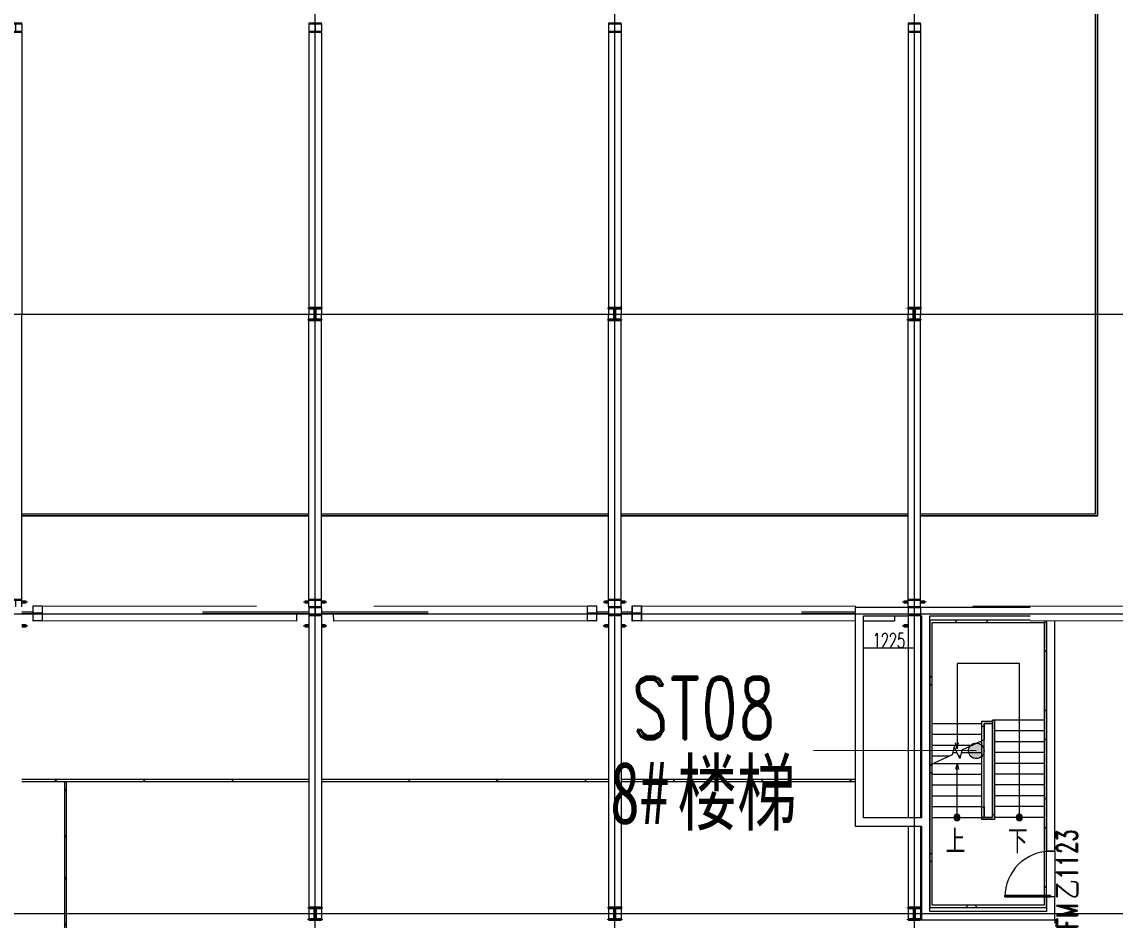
# Model space of a CAD drawing. Header units: millimetres. Extents: x -30000 to 430621, y -31706 to 192400.
# Drawn here: x 158550 to 184825, y 43045 to 64616 of the extents above; entities that cross this region are included whole.
import ezdxf

# ---------------------------------------------------------------- set-up
doc = ezdxf.new("R2010")
doc.units = ezdxf.units.MM
doc.linetypes.add('架空线', pattern=[3.97, 2.38, -1.59])
doc.linetypes.add('轴网线', pattern=[22.04, 18.38, -1.83, 0, -1.83])
doc.layers.get('0').update_dxf_attribs({"color": 8})
doc.layers.get('Defpoints').update_dxf_attribs({"color": 8})
for name, color, linetype, lineweight in [('A-ANNO-DIMS', 8, 'Continuous', 9), ('A-ANNO-NOTE', 8, 'Continuous', 5), ('A-AREA-IDEN', 8, 'Continuous', 9), ('A-DETL-GENF', 8, 'Continuous', 18), ('A-DOOR', 8, 'Continuous', 5), ('A-DOOR-IDEN', 8, 'Continuous', 9), ('A-DOOR-OPNG', 8, 'Continuous', 5), ('A-FLOR', 8, 'Continuous', 5), ('A-FLOR-HRAL', 8, 'Continuous', 5), ('A-WALL', 8, 'Continuous', 5), ('A-WALL-PATT', 8, 'Continuous', 9), ('S-BEAM', 8, 'Continuous', 5), ('S-COLS', 8, 'Continuous', 5), ('S-GRID', 8, 'Continuous', 9), ('S-STRS', 8, 'Continuous', 5), ('S-STRS-MBND', 8, 'Continuous', 5)]:
    doc.layers.add(name, color=color, linetype=linetype, lineweight=lineweight)
doc.styles.add('RomanD', font='romand__.ttf', dxfattribs={"width": 0.7, "height": 1500})
doc.styles.add('RomanD_1', font='romand__.ttf', dxfattribs={"width": 0.7, "height": 500})
doc.styles.add('RomanD_3', font='romand__.ttf', dxfattribs={"width": 0.65, "height": 350})
doc.styles.add('仿宋', font='simfang.ttf', dxfattribs={"width": 0.7, "height": 500})
doc.styles.add('仿宋_2', font='simfang.ttf', dxfattribs={"width": 0.7, "height": 1500})
doc.styles.add('微软雅黑', font='Microsoft YaHei.ttf', dxfattribs={"width": 0.7, "height": 500})
doc.dimstyles.new('0_5', dxfattribs={"dimscale": 304.8, "dimtxt": 351.251157, "dimasz": 0, "dimexe": 0.82021, "dimexo": 0.0625, "dimgap": 0, "dimtad": 1, "dimdec": 0, "dimzin": 0, "dimdsep": 46, "dimtxsty": 'RomanD_3', "dimblk1": 'NONE', "dimblk2": 'NONE', "dimsah": 1, "dimcen": 0.09, "dimazin": 0, "dimtfac": 1, "dimtdec": 4, "dimtix": 1, "dimtmove": 0, "dimatfit": 3, "dimfxl": 0.82021, "dimfxlon": 1, "dimtvp": 1, "dimtolj": 1, "dimtzin": 0, "dimlwd": 18, "dimlwe": 18, "dimarcsym": 2})
pattern_1 = [(45, (-4e-09, 0), (-1060.66, 1060.66), []), (135, (-4e-09, 0), (-1060.66, -1060.66), [])]

# ---------------------------------------------------------------- blocks, each defined once
blk = doc.blocks.new('钢_柱_焊接H - H600X500X20X30-V57-LAY-4F-1_500-A')
at = {"layer": 'S-COLS', "lineweight": 15, "true_color": 0xdddddd}
h = blk.add_hatch(color=254, dxfattribs=at)
h.paths.add_polyline_path([(250, -300), (250, -270), (150, -270), (150, -300)], flags=0)
h.paths.add_polyline_path([(-250, -300), (-150, -300), (-150, -270), (-250, -270)], flags=0)
h.paths.add_polyline_path([(5, -29), (1, -28), (1, -28)], flags=0)
h.paths.add_polyline_path([(-250, 270), (-150, 270), (-150, 300), (-250, 300)], flags=0)
h.paths.add_polyline_path([(250, 270), (250, 300), (150, 300), (150, 270)], flags=0)
at = {"layer": 'S-COLS', "color": 8, "lineweight": 35, "true_color": 0x777777}
for p, q in [((-250, 300), (-150, 300)), ((-250, 270), (-250, 300)), ((-150, 270), (-250, 270)), ((150, 300), (250, 300)), ((250, 270), (150, 270)), ((250, 300), (250, 270)), ((-250, -270), (-150, -270)), ((-250, -300), (-250, -270)), ((-150, -300), (-250, -300)), ((150, -270), (250, -270)), ((250, -300), (150, -300)), ((250, -270), (250, -300))]:
    blk.add_line(p, q, dxfattribs=at)
blk = doc.blocks.new('钢_柱_焊接H - H600X500X20X30-V58-LAY-4F-1_500-A')
at = {"layer": 'S-COLS', "lineweight": 15, "true_color": 0xdddddd}
h = blk.add_hatch(color=254, dxfattribs=at)
h.paths.add_polyline_path([(150, -300), (250, -300), (250, -270), (150, -270), (150, -288)], flags=0)
h.paths.add_polyline_path([(-150, -300), (-150, -270), (-250, -270), (-250, -300)], flags=0)
h.paths.add_polyline_path([(5, -29), (1, -28), (1, -28)], flags=0)
h.paths.add_polyline_path([(-250, 270), (-150, 270), (-150, 300), (-250, 300)], flags=0)
h.paths.add_polyline_path([(250, 270), (250, 300), (150, 300), (150, 270)], flags=0)
at = {"layer": 'S-COLS', "color": 8, "lineweight": 35, "true_color": 0x777777}
for p, q in [((-250, 300), (-150, 300)), ((-250, 270), (-250, 300)), ((-150, 270), (-250, 270)), ((150, 300), (250, 300)), ((250, 270), (150, 270)), ((250, 300), (250, 270)), ((-250, -270), (-150, -270)), ((-250, -300), (-250, -270)), ((-150, -300), (-250, -300)), ((150, -270), (250, -270)), ((250, -300), (150, -300)), ((250, -270), (250, -300))]:
    blk.add_line(p, q, dxfattribs=at)
blk = doc.blocks.new('钢_柱_焊接H - H600X500X20X30-V59-LAY-4F-1_500-A')
at = {"layer": 'S-COLS', "lineweight": 15, "true_color": 0xdddddd}
h = blk.add_hatch(color=254, dxfattribs=at)
h.paths.add_polyline_path([(250, -300), (250, -270), (150, -270), (150, -300)], flags=0)
h.paths.add_polyline_path([(-250, -300), (-150, -300), (-150, -270), (-250, -270)], flags=0)
h.paths.add_polyline_path([(5, -29), (1, -28), (1, -28)], flags=0)
h.paths.add_polyline_path([(-150, 270), (-150, 300), (-250, 300), (-250, 270)], flags=0)
h.paths.add_polyline_path([(250, 270), (250, 300), (150, 300), (150, 270)], flags=0)
at = {"layer": 'S-COLS', "color": 8, "lineweight": 35, "true_color": 0x777777}
for p, q in [((-250, 300), (-150, 300)), ((-250, 270), (-250, 300)), ((-150, 270), (-250, 270)), ((150, 300), (250, 300)), ((250, 270), (150, 270)), ((250, 300), (250, 270)), ((-250, -270), (-150, -270)), ((-250, -300), (-250, -270)), ((-150, -300), (-250, -300)), ((150, -270), (250, -270)), ((250, -300), (150, -300)), ((250, -270), (250, -300))]:
    blk.add_line(p, q, dxfattribs=at)
blk = doc.blocks.new('钢_柱_焊接H - H600X500X20X30-V60-LAY-4F-1_500-A')
at = {"layer": 'S-COLS', "lineweight": 15, "true_color": 0xdddddd}
h = blk.add_hatch(color=254, dxfattribs=at)
h.paths.add_polyline_path([(175, -300), (175, -270), (150, -270), (150, -300)], flags=0)
h.paths.add_polyline_path([(-250, -300), (-150, -300), (-150, -270), (-250, -270)], flags=0)
h.paths.add_polyline_path([(-150, 270), (-150, 300), (-250, 300), (-250, 270)], flags=0)
h.paths.add_polyline_path([(250, 270), (250, 300), (150, 300), (150, 270)], flags=0)
at = {"layer": 'S-COLS', "color": 8, "lineweight": 35, "true_color": 0x777777}
for p, q in [((-250, 300), (-150, 300)), ((-250, 270), (-250, 300)), ((-150, 270), (-250, 270)), ((150, 300), (250, 300)), ((250, 270), (150, 270)), ((250, 300), (250, 270)), ((-250, -270), (-150, -270)), ((-250, -300), (-250, -270)), ((-150, -300), (-250, -300)), ((150, -270), (175, -270)), ((175, -300), (150, -300))]:
    blk.add_line(p, q, dxfattribs=at)
blk = doc.blocks.new('钢_柱_热轧H - HW300X300-659262-LAY-4F-1_500-A')
at = {"layer": 'S-COLS', "lineweight": 15, "true_color": 0xdddddd}
h = blk.add_hatch(color=254, dxfattribs=at)
h.paths.add_polyline_path([(5, -122), (5, 122), (-5, 122), (-5, -122)], flags=0)
h.paths.add_polyline_path([(9, -131), (5, -122), (-5, -131), (5, -131)], flags=0)
h.paths.add_polyline_path([(-150, -150), (150, -150), (150, -135), (-150, -135), (-150, -150)], flags=0)
h.paths.add_polyline_path([(5, 122), (5, 131), (-5, 129)], flags=0)
h.paths.add_polyline_path([(9, 131), (18, 135), (150, 135), (150, 150), (-150, 150), (-150, 135), (5, 132)], flags=0)
at = {"layer": 'S-COLS', "color": 8, "lineweight": 35, "true_color": 0x777777}
for p, q in [((-150, 150), (150, 150)), ((-150, 135), (-150, 150)), ((-18, 135), (-150, 135)), ((-5, -122), (-5, 122)), ((5, 122), (5, -122)), ((150, 135), (18, 135)), ((150, 150), (150, 135)), ((-150, -135), (-18, -135)), ((-150, -150), (-150, -135)), ((150, -150), (-150, -150)), ((18, -135), (150, -135)), ((150, -135), (150, -150))]:
    blk.add_line(p, q, dxfattribs=at)
for centre, start, end in [((-18, 122), 360, 90), ((18, 122), 90, 180), ((-18, -122), 270, 360), ((18, -122), 180, 270)]:
    blk.add_arc(centre, 13, start, end, dxfattribs=at)
blk = doc.blocks.new('钢_柱_热轧H - HW300X300-659271-LAY-4F-1_500-A')
at = {"layer": 'S-COLS', "lineweight": 15, "true_color": 0xdddddd}
h = blk.add_hatch(color=254, dxfattribs=at)
h.paths.add_polyline_path([(5, -122), (5, 122), (-5, 122), (-5, -122)], flags=0)
h.paths.add_polyline_path([(9, -131), (5, -122), (-5, -131), (5, -131)], flags=0)
h.paths.add_polyline_path([(-150, -150), (150, -150), (150, -135), (-150, -135)], flags=0)
h.paths.add_polyline_path([(5, 122), (5, 131), (-5, 129)], flags=0)
h.paths.add_polyline_path([(9, 131), (18, 135), (150, 135), (150, 150), (-150, 150), (-145, 135), (5, 132)], flags=0)
at = {"layer": 'S-COLS', "color": 8, "lineweight": 35, "true_color": 0x777777}
for p, q in [((-150, 150), (150, 150)), ((-150, 135), (-150, 150)), ((-18, 135), (-150, 135)), ((-5, -122), (-5, 122)), ((5, 122), (5, -122)), ((150, 135), (18, 135)), ((150, 150), (150, 135)), ((-150, -135), (-18, -135)), ((-150, -150), (-150, -135)), ((150, -150), (-150, -150)), ((18, -135), (150, -135)), ((150, -135), (150, -150))]:
    blk.add_line(p, q, dxfattribs=at)
for centre, start, end in [((-18, 122), 360, 90), ((18, 122), 90, 180), ((-18, -122), 270, 360), ((18, -122), 180, 270)]:
    blk.add_arc(centre, 13, start, end, dxfattribs=at)
blk = doc.blocks.new('钢_梁_焊接H - H300X300X10X15-V276-LAY-4F-1_500-A')
at = {"layer": 'S-BEAM', "color": 8, "lineweight": 15, "true_color": 0x777777}
for p, q in [((158250, 57465), (158250, 57597)), ((158550, 50742), (158550, 57597)), ((158250, 50742), (158250, 57451)), ((158550, 50742), (158250, 50742)), ((158250, 50742), (158250, 50732)), ((158250, 50732), (158395, 50732)), ((158250, 50566), (158250, 50732)), ((158395, 50732), (158395, 50566)), ((158405, 50566), (158405, 50732)), ((158405, 50732), (158550, 50732)), ((158550, 50732), (158550, 50742)), ((158550, 50566), (158550, 50732))]:
    blk.add_line(p, q, dxfattribs=at)
blk = doc.blocks.new('钢_梁_焊接H - H300X300X10X15-V277-LAY-4F-1_500-A')
at = {"layer": 'S-BEAM', "color": 8, "lineweight": 15, "true_color": 0x777777}
for p, q in [((158550, 64582), (158250, 64582)), ((158250, 64582), (158250, 64572)), ((158250, 64572), (158395, 64572)), ((158250, 64572), (158250, 64382)), ((158395, 64382), (158250, 64382)), ((158250, 64382), (158250, 64371)), ((158395, 64572), (158395, 64382)), ((158405, 64382), (158405, 64572)), ((158405, 64572), (158550, 64572)), ((158550, 64382), (158405, 64382)), ((158550, 64572), (158550, 64582)), ((158550, 64572), (158550, 64382)), ((158550, 64371), (158550, 64382)), ((158250, 64371), (158550, 64371)), ((158250, 64371), (158250, 57749)), ((158550, 64371), (158550, 57597)), ((158250, 57735), (158250, 57597))]:
    blk.add_line(p, q, dxfattribs=at)
blk = doc.blocks.new('钢_梁_焊接H - H300X300X10X15-658918-LAY-4F-1_500-A')
at = {"layer": 'S-BEAM', "color": 8, "lineweight": 15, "true_color": 0x777777}
for p, q in [((165750, 50566), (165450, 50566)), ((165450, 50566), (165450, 50555)), ((165450, 50555), (165595, 50555)), ((165450, 50555), (165450, 50372)), ((165595, 50555), (165595, 50372)), ((165605, 50372), (165605, 50555)), ((165605, 50555), (165750, 50555)), ((165750, 50555), (165750, 50566)), ((165750, 50555), (165750, 50372)), ((165595, 50372), (165450, 50372)), ((165450, 50372), (165450, 50362)), ((165450, 50362), (165750, 50362)), ((165450, 50362), (165450, 43350)), ((165750, 50372), (165605, 50372)), ((165750, 50362), (165750, 50372)), ((165750, 50362), (165750, 43350)), ((165450, 43335), (165450, 43065)), ((165750, 43335), (165750, 43065)), ((165450, 43050), (165450, 43040)), ((165750, 43050), (165750, 43040))]:
    blk.add_line(p, q, dxfattribs=at)
blk = doc.blocks.new('钢_梁_焊接H - H300X300X10X15-V285-LAY-4F-1_500-A')
at = {"layer": 'S-BEAM', "color": 8, "lineweight": 15, "true_color": 0x777777}
for p, q in [((165450, 57465), (165450, 57597)), ((165750, 50742), (165750, 57597)), ((165450, 50742), (165450, 57451)), ((165750, 50742), (165450, 50742)), ((165450, 50742), (165450, 50732)), ((165450, 50732), (165595, 50732)), ((165450, 50566), (165450, 50732)), ((165595, 50732), (165595, 50566)), ((165605, 50566), (165605, 50732)), ((165605, 50732), (165750, 50732)), ((165750, 50732), (165750, 50742)), ((165750, 50566), (165750, 50732))]:
    blk.add_line(p, q, dxfattribs=at)
blk = doc.blocks.new('钢_梁_焊接H - H300X300X10X15-V286-LAY-4F-1_500-A')
at = {"layer": 'S-BEAM', "color": 8, "lineweight": 15, "true_color": 0x777777}
for p, q in [((165750, 64582), (165450, 64582)), ((165450, 64582), (165450, 64572)), ((165450, 64572), (165595, 64572)), ((165450, 64572), (165450, 64382)), ((165595, 64382), (165450, 64382)), ((165450, 64382), (165450, 64371)), ((165595, 64572), (165595, 64382)), ((165605, 64382), (165605, 64572)), ((165605, 64572), (165750, 64572)), ((165750, 64382), (165605, 64382)), ((165750, 64572), (165750, 64582)), ((165750, 64572), (165750, 64382)), ((165750, 64371), (165750, 64382)), ((165450, 64371), (165750, 64371)), ((165450, 64371), (165450, 57749)), ((165750, 64371), (165750, 57597)), ((165450, 57735), (165450, 57597))]:
    blk.add_line(p, q, dxfattribs=at)
blk = doc.blocks.new('钢_梁_焊接H - H300X300X10X15-V125-LAY-4F-1_500-A')
at = {"layer": 'S-BEAM', "color": 8, "lineweight": 15, "true_color": 0x777777}
for p, q in [((21750, 50566), (21450, 50566)), ((21450, 50566), (21450, 50555)), ((21450, 50555), (21595, 50555)), ((21450, 50555), (21450, 50372)), ((21595, 50555), (21595, 50372)), ((21605, 50372), (21605, 50555)), ((21605, 50555), (21750, 50555)), ((21750, 50555), (21750, 50566)), ((21750, 50555), (21750, 50372)), ((21595, 50372), (21450, 50372)), ((21450, 50372), (21450, 50362)), ((21450, 50362), (21750, 50362)), ((21450, 50362), (21450, 43350)), ((21750, 50372), (21605, 50372)), ((21750, 50362), (21750, 50372)), ((21750, 50362), (21750, 43350)), ((21450, 43335), (21450, 43065)), ((21750, 43335), (21750, 43065)), ((21450, 43050), (21450, 43040)), ((21750, 43050), (21750, 43040))]:
    blk.add_line(p, q, dxfattribs=at)
blk = doc.blocks.new('钢_梁_焊接H - H300X300X10X15-V294-LAY-4F-1_500-A')
at = {"layer": 'S-BEAM', "color": 8, "lineweight": 15, "true_color": 0x777777}
for p, q in [((172650, 57465), (172650, 57597)), ((172950, 50742), (172950, 57597)), ((172650, 50742), (172650, 57451)), ((172950, 50742), (172650, 50742)), ((172650, 50742), (172650, 50732)), ((172650, 50732), (172795, 50732)), ((172650, 50566), (172650, 50732)), ((172795, 50732), (172795, 50566)), ((172805, 50566), (172805, 50732)), ((172805, 50732), (172950, 50732)), ((172950, 50732), (172950, 50742)), ((172950, 50566), (172950, 50732))]:
    blk.add_line(p, q, dxfattribs=at)
blk = doc.blocks.new('钢_梁_焊接H - H300X300X10X15-V295-LAY-4F-1_500-A')
at = {"layer": 'S-BEAM', "color": 8, "lineweight": 15, "true_color": 0x777777}
for p, q in [((172950, 64582), (172650, 64582)), ((172650, 64582), (172650, 64572)), ((172650, 64572), (172795, 64572)), ((172650, 64572), (172650, 64382)), ((172795, 64382), (172650, 64382)), ((172650, 64382), (172650, 64371)), ((172795, 64572), (172795, 64382)), ((172805, 64382), (172805, 64572)), ((172805, 64572), (172950, 64572)), ((172950, 64382), (172805, 64382)), ((172950, 64572), (172950, 64582)), ((172950, 64572), (172950, 64382)), ((172950, 64371), (172950, 64382)), ((172650, 64371), (172950, 64371)), ((172650, 64371), (172650, 57749)), ((172950, 64371), (172950, 57597)), ((172650, 57735), (172650, 57597))]:
    blk.add_line(p, q, dxfattribs=at)
blk = doc.blocks.new('钢_梁_焊接H - H300X300X10X15-V174-LAY-4F-1_500-A')
at = {"layer": 'S-BEAM', "color": 8, "lineweight": 15, "true_color": 0x777777}
for p, q in [((72150, 50566), (71850, 50566)), ((71850, 50566), (71850, 50555)), ((71850, 50555), (71995, 50555)), ((71850, 50555), (71850, 50372)), ((71995, 50555), (71995, 50372)), ((72005, 50372), (72005, 50555)), ((72005, 50555), (72150, 50555)), ((72150, 50555), (72150, 50566)), ((72150, 50555), (72150, 50372)), ((71995, 50372), (71850, 50372)), ((71850, 50372), (71850, 50362)), ((71850, 50362), (72150, 50362)), ((71850, 50362), (71850, 45500)), ((72150, 50372), (72005, 50372)), ((72150, 50362), (72150, 50372)), ((72150, 50362), (72150, 45500)), ((71850, 45300), (71850, 43350)), ((72150, 45300), (72150, 43350)), ((71850, 43335), (71850, 43065)), ((72150, 43335), (72150, 43065)), ((71850, 43050), (71850, 43040)), ((72150, 43050), (72150, 43040))]:
    blk.add_line(p, q, dxfattribs=at)
blk = doc.blocks.new('钢_梁_焊接H - H300X300X10X15-V303-LAY-4F-1_500-A')
at = {"layer": 'S-BEAM', "color": 8, "lineweight": 15, "true_color": 0x777777}
for p, q in [((179850, 57465), (179850, 57597)), ((180150, 50742), (180150, 57597)), ((179850, 50742), (179850, 57451)), ((180150, 50742), (179850, 50742)), ((179850, 50742), (179850, 50732)), ((179850, 50732), (179995, 50732)), ((179850, 50566), (179850, 50732)), ((179995, 50732), (179995, 50566)), ((180005, 50566), (180005, 50732)), ((180005, 50732), (180150, 50732)), ((180150, 50732), (180150, 50742)), ((180150, 50566), (180150, 50732))]:
    blk.add_line(p, q, dxfattribs=at)
blk = doc.blocks.new('钢_梁_焊接H - H300X300X10X15-V304-LAY-4F-1_500-A')
at = {"layer": 'S-BEAM', "color": 8, "lineweight": 15, "true_color": 0x777777}
for p, q in [((180150, 64582), (179850, 64582)), ((179850, 64582), (179850, 64572)), ((179850, 64572), (179995, 64572)), ((179850, 64572), (179850, 64382)), ((179995, 64382), (179850, 64382)), ((179850, 64382), (179850, 64371)), ((179995, 64572), (179995, 64382)), ((180005, 64382), (180005, 64572)), ((180005, 64572), (180150, 64572)), ((180150, 64382), (180005, 64382)), ((180150, 64572), (180150, 64582)), ((180150, 64572), (180150, 64382)), ((180150, 64371), (180150, 64382)), ((179850, 64371), (180150, 64371)), ((179850, 64371), (179850, 57749)), ((180150, 64371), (180150, 57597)), ((179850, 57735), (179850, 57597))]:
    blk.add_line(p, q, dxfattribs=at)
blk = doc.blocks.new('钢_梁_热轧H - HW350X350-659180-LAY-4F-1_500-A')
at = {"layer": 'S-BEAM', "color": 8, "lineweight": 15, "true_color": 0x777777}
for p, q in [((130011, 50583), (130010, 50233)), ((130023, 50583), (130011, 50583)), ((130023, 50427), (130023, 50583)), ((130235, 50583), (130023, 50583)), ((130248, 50583), (130235, 50583)), ((130235, 50583), (130235, 50427)), ((130247, 50233), (130248, 50583)), ((135392, 50577), (130248, 50583)), ((130010, 50233), (130023, 50233)), ((130023, 50233), (130023, 50389)), ((130234, 50233), (130023, 50233)), ((130226, 50414), (130032, 50414)), ((130032, 50402), (130226, 50402)), ((130235, 50389), (130234, 50233)), ((130234, 50233), (130247, 50233)), ((136353, 50226), (130247, 50233)), ((136353, 50398), (136353, 50226))]:
    blk.add_line(p, q, dxfattribs=at)
for centre, start_param, end_param in [((130032, 50427), 1.570796, 3.141593), ((130032, 50389), 0, 1.570796), ((130226, 50427), 3.141593, 4.712389), ((130226, 50389), 4.712389, 6.283185)]:
    blk.add_ellipse(centre, major_axis=(0, 13), ratio=0.677506, start_param=start_param, end_param=end_param, dxfattribs=at)
blk = doc.blocks.new('钢_梁_热轧H - HW350X350-659185-LAY-4F-1_500-A')
at = {"layer": 'S-BEAM', "color": 8, "lineweight": 15, "true_color": 0x777777}
for p, q in [((173211, 50583), (173210, 50233)), ((173223, 50583), (173211, 50583)), ((173223, 50427), (173223, 50583)), ((173435, 50583), (173223, 50583)), ((173448, 50583), (173435, 50583)), ((173435, 50583), (173435, 50427)), ((173447, 50233), (173448, 50583)), ((178592, 50577), (173448, 50583)), ((173210, 50233), (173223, 50233)), ((173223, 50233), (173223, 50389)), ((173434, 50233), (173223, 50233)), ((173426, 50414), (173232, 50414)), ((173232, 50402), (173426, 50402)), ((173435, 50389), (173434, 50233)), ((173434, 50233), (173447, 50233)), ((178575, 50227), (173447, 50233)), ((179520, 50226), (178775, 50227)), ((179521, 50350), (179520, 50226))]:
    blk.add_line(p, q, dxfattribs=at)
for centre, start_param, end_param in [((173232, 50427), 1.570796, 3.141593), ((173232, 50389), 0, 1.570796), ((173426, 50427), 3.141593, 4.712389), ((173426, 50389), 4.712389, 6.283185)]:
    blk.add_ellipse(centre, major_axis=(0, 13), ratio=0.677506, start_param=start_param, end_param=end_param, dxfattribs=at)
blk = doc.blocks.new('钢_梁_热轧H - HW350X350-659183-LAY-4F-1_500-A')
at = {"layer": 'S-BEAM', "color": 8, "lineweight": 15, "true_color": 0x777777}
for p, q in [((143333, 50583), (138208, 50577)), ((143346, 50583), (143333, 50583)), ((143333, 50583), (143334, 50233)), ((143346, 50427), (143346, 50583)), ((143557, 50583), (143346, 50583)), ((143570, 50583), (143557, 50583)), ((143557, 50583), (143558, 50427)), ((143571, 50233), (143570, 50583)), ((137244, 50226), (137243, 50398)), ((143334, 50233), (137244, 50226)), ((143334, 50233), (143347, 50233)), ((143347, 50233), (143346, 50389)), ((143558, 50233), (143347, 50233)), ((143549, 50414), (143355, 50414)), ((143355, 50402), (143549, 50402)), ((143558, 50389), (143558, 50233)), ((143558, 50233), (143571, 50233))]:
    blk.add_line(p, q, dxfattribs=at)
for centre, start_param, end_param in [((143355, 50427), 1.570796, 3.141593), ((143355, 50389), 0, 1.570796), ((143549, 50427), 3.141593, 4.712389), ((143549, 50389), 4.712389, 6.283185)]:
    blk.add_ellipse(centre, major_axis=(0, 13), ratio=0.677506, start_param=start_param, end_param=end_param, dxfattribs=at)
blk = doc.blocks.new('钢_梁_热轧H - HW350X350-659181-LAY-4F-1_500-A')
at = {"layer": 'S-BEAM', "color": 8, "lineweight": 15, "true_color": 0x777777}
for p, q in [((128933, 50583), (123808, 50577)), ((128946, 50583), (128933, 50583)), ((128933, 50583), (128934, 50233)), ((128946, 50427), (128946, 50583)), ((129157, 50583), (128946, 50583)), ((129170, 50583), (129157, 50583)), ((129157, 50583), (129158, 50427)), ((129171, 50233), (129170, 50583)), ((128934, 50233), (125182, 50228)), ((128934, 50233), (128947, 50233)), ((128947, 50233), (128946, 50389)), ((129158, 50233), (128947, 50233)), ((129149, 50414), (128955, 50414)), ((128955, 50402), (129149, 50402)), ((129158, 50389), (129158, 50233)), ((129158, 50233), (129171, 50233))]:
    blk.add_line(p, q, dxfattribs=at)
for centre, start_param, end_param in [((128955, 50427), 1.570796, 3.141593), ((128955, 50389), 0, 1.570796), ((129149, 50427), 3.141593, 4.712389), ((129149, 50389), 4.712389, 6.283185)]:
    blk.add_ellipse(centre, major_axis=(0, 13), ratio=0.677506, start_param=start_param, end_param=end_param, dxfattribs=at)
blk = doc.blocks.new('X-ST-F3-04-C-002_HLP2_rvt-1-LAY-4F-1_500-A')
at = {"color": 8, "lineweight": 15, "true_color": 0x777777}
for name, p in [('钢_梁_焊接H - H300X300X10X15-V277-LAY-4F-1_500-A', (0, 0)), ('钢_梁_焊接H - H300X300X10X15-V286-LAY-4F-1_500-A', (0, 0)), ('钢_梁_焊接H - H300X300X10X15-V295-LAY-4F-1_500-A', (0, 0)), ('钢_梁_焊接H - H300X300X10X15-V304-LAY-4F-1_500-A', (0, 0)), ('钢_梁_焊接H - H300X300X10X15-V276-LAY-4F-1_500-A', (0, 0)), ('钢_柱_热轧H - HW300X300-659271-LAY-4F-1_500-A', (165595, 57600)), ('钢_梁_焊接H - H300X300X10X15-V285-LAY-4F-1_500-A', (0, 0)), ('钢_柱_热轧H - HW300X300-659271-LAY-4F-1_500-A', (172795, 57600)), ('钢_梁_焊接H - H300X300X10X15-V294-LAY-4F-1_500-A', (0, 0)), ('钢_柱_热轧H - HW300X300-659271-LAY-4F-1_500-A', (179995, 57600)), ('钢_梁_焊接H - H300X300X10X15-V303-LAY-4F-1_500-A', (0, 0)), ('钢_柱_焊接H - H600X500X20X30-V57-LAY-4F-1_500-A', (158400, 50400)), ('钢_梁_热轧H - HW350X350-659180-LAY-4F-1_500-A', (28800, 0)), ('钢_柱_焊接H - H600X500X20X30-V58-LAY-4F-1_500-A', (165600, 50400)), ('钢_梁_焊接H - H300X300X10X15-658918-LAY-4F-1_500-A', (0, 0)), ('钢_梁_热轧H - HW350X350-659183-LAY-4F-1_500-A', (28800, 0)), ('钢_柱_焊接H - H600X500X20X30-V59-LAY-4F-1_500-A', (172800, 50400)), ('钢_梁_焊接H - H300X300X10X15-V125-LAY-4F-1_500-A', (151200, 0)), ('钢_梁_热轧H - HW350X350-659185-LAY-4F-1_500-A', (0, 0)), ('钢_柱_焊接H - H600X500X20X30-V60-LAY-4F-1_500-A', (180000, 50400)), ('钢_梁_焊接H - H300X300X10X15-V174-LAY-4F-1_500-A', (108000, 0)), ('钢_梁_热轧H - HW350X350-659181-LAY-4F-1_500-A', (57600, 0)), ('钢_柱_热轧H - HW300X300-659262-LAY-4F-1_500-A', (165600, 43200)), ('钢_柱_热轧H - HW300X300-659262-LAY-4F-1_500-A', (172800, 43200)), ('钢_柱_热轧H - HW300X300-659262-LAY-4F-1_500-A', (180000, 43200))]:
    blk.add_blockref(name, p, dxfattribs=at)
blk = doc.blocks.new('顶部扶栏类型 - 顶部扶栏_内部_-1774105-LAY-4F-1_500-A')
at = {"layer": 'A-FLOR-HRAL', "lineweight": 15}
for p, q in [((181625, 47695), (181625, 47820)), ((181625, 47820), (181750, 47820)), ((181625, 47350), (181625, 47695)), ((181675, 47695), (181625, 47695)), ((181675, 47770), (181675, 47695)), ((181750, 47770), (181675, 47770)), ((181675, 47695), (181675, 47373)), ((181750, 47820), (181875, 47820)), ((181875, 47770), (181750, 47770))]:
    blk.add_line(p, q, dxfattribs=at)
blk = doc.blocks.new('顶部扶栏类型 - 顶部扶栏_内部_-V417-LAY-4F-1_500-A')
at = {"layer": 'A-FLOR-HRAL', "lineweight": 15}
for p, q in [((181625, 47820), (181875, 47820)), ((181625, 47695), (181625, 47820)), ((181625, 47350), (181625, 47695)), ((181675, 47770), (181875, 47770)), ((181675, 47695), (181675, 47770)), ((181675, 47373), (181675, 47695))]:
    blk.add_line(p, q, dxfattribs=at)
blk = doc.blocks.new('顶部扶栏类型 - 顶部扶栏_内部_-1774143-LAY-4F-1_500-A')
at = {"layer": 'A-FLOR-HRAL', "lineweight": 15}
for p, q in [((181875.4, 47850), (181925.4, 47850)), ((181875.4, 45584.6), (181875.4, 47850)), ((181925.4, 47850), (181925.4, 45584.6)), ((181624.6, 45459.6), (181624.6, 45509.6)), ((181624.6, 45509.6), (181800.4, 45509.6)), ((181800.4, 45459.6), (181624.6, 45459.6)), ((181800.4, 45509.6), (181875.4, 45509.6)), ((181925.4, 45459.6), (181800.4, 45459.6)), ((181875.4, 45584.6), (181925.4, 45584.6)), ((181875.4, 45509.6), (181875.4, 45584.6)), ((181925.4, 45584.6), (181925.4, 45459.6))]:
    blk.add_line(p, q, dxfattribs=at)
blk = doc.blocks.new('顶部扶栏类型 - 顶部扶栏_内部_-V418-LAY-4F-1_500-A')
at = {"layer": 'A-FLOR-HRAL', "lineweight": 15}
for p, q in [((181925.4, 47850), (181875.4, 47850)), ((181875.4, 47850), (181875.4, 45584.6)), ((181925.4, 47850), (181925.4, 45584.6)), ((181624.6, 45459.6), (181624.6, 45509.6)), ((181875.4, 45509.6), (181624.6, 45509.6)), ((181925.4, 45459.6), (181624.6, 45459.6)), ((181875.4, 45584.6), (181875.4, 45509.6)), ((181925.4, 45584.6), (181925.4, 45459.6))]:
    blk.add_line(p, q, dxfattribs=at)
blk = doc.blocks.new('顶部扶栏类型 - 顶部扶栏_内部_-1819238-LAY-4F-1_500-A')
at = {"layer": 'A-FLOR-HRAL', "lineweight": 15}
for p, q in [((181625, 45510), (181625, 45765)), ((181625, 45765), (181675, 45765)), ((181675, 45765), (181675, 45510)), ((181675, 45510), (181625, 45510))]:
    blk.add_line(p, q, dxfattribs=at)
blk = doc.blocks.new('顶部扶栏类型 - 顶部扶栏_内部_-V422-LAY-4F-1_500-A')
at = {"layer": 'A-FLOR-HRAL', "lineweight": 15}
for p, q in [((181675, 47373), (181625, 47350)), ((181625, 45510), (181625, 47350)), ((181675, 45510), (181675, 47373)), ((181625, 45510), (181675, 45510))]:
    blk.add_line(p, q, dxfattribs=at)
blk = doc.blocks.new('下楼梯路径-C - 顺砌剖面-1882488-LAY-4F-1_500-A')
at = {"layer": 'A-DETL-GENF', "true_color": 0x808080}
blk.add_hatch(color=8, dxfattribs=at).paths.add_polyline_path([(613, 1180), (613, 1142), (621, 1123), (648, 1096), (696, 1087), (718, 1096), (739, 1108), (751, 1123), (761, 1161), (751, 1198), (723, 1226), (686, 1236), (648, 1226), (621, 1198)], flags=0)
at = {"layer": 'A-DETL-GENF'}
for p, q in [((613, 1161), (-3014, 1161)), ((-3014, 1161), (-3014, -339)), ((686, 1161), (613, 1161)), ((-3014, -339), (-964, -339)), ((-964, -339), (-1109, -300)), ((-964, -339), (-1109, -378))]:
    blk.add_line(p, q, dxfattribs=at)
for start, end in [(0, 180), (180, 0)]:
    blk.add_arc((686, 1161), 75, start, end, dxfattribs=at)
blk = doc.blocks.new('上楼梯路径-C - 顺砌剖面-1881070-LAY-4F-1_500-A')
at = {"layer": 'A-DETL-GENF', "true_color": 0x808080}
blk.add_hatch(color=8, dxfattribs=at).paths.add_polyline_path([(19, -72), (53, -53), (74, -10), (72, 10), (65, 38), (53, 53), (19, 72), (-19, 72), (-37, 65), (-65, 38), (-74, -10), (-65, -37), (-53, -53), (-19, -72), (0, -72)], flags=0)
at = {"layer": 'A-DETL-GENF'}
for p, q in [((0, 1300), (-39, 1155)), ((0, 75), (0, 1300)), ((0, 1300), (39, 1155)), ((0, 0), (0, 75))]:
    blk.add_line(p, q, dxfattribs=at)
for start, end in [(90, 270), (270, 90)]:
    blk.add_arc((0, 0), 75, start, end, dxfattribs=at)
blk = doc.blocks.new('AR-F3-00-STA-001_HLP2_rvt-1-LAY-4F-1_500-A')
at = {"layer": 'S-STRS', "lineweight": 15}
for p, q in [((181875, 47850), (181875, 47820)), ((183119, 47850), (181925, 47850)), ((180431, 47770), (181625, 47770)), ((181675, 47770), (181875, 47770)), ((181675, 47510), (181675, 47770)), ((181875, 47770), (181875, 47590)), ((181875, 47590), (181875, 47330)), ((183119, 47590), (181925, 47590)), ((180431, 47510), (181625, 47510)), ((181583, 47330), (181625, 47330)), ((181675, 47373), (181675, 47510)), ((181675, 47330), (181675, 47373)), ((181675, 47070), (181675, 47330)), ((181875, 47330), (181875, 47070)), ((183119, 47330), (181925, 47330)), ((180431, 47250), (181411, 47250)), ((180925, 47070), (181025, 47070)), ((181125, 47070), (181625, 47070)), ((181675, 46810), (181675, 47070)), ((181875, 47070), (181875, 46810)), ((183119, 47070), (181925, 47070)), ((180431, 46990), (180853, 46990)), ((180467, 46810), (181625, 46810)), ((181062, 46990), (181106, 46990)), ((181675, 46550), (181675, 46810)), ((181875, 46810), (181875, 46550)), ((183119, 46810), (181925, 46810)), ((180431, 46550), (181625, 46550)), ((181675, 46290), (181675, 46550)), ((181875, 46550), (181875, 46290)), ((183119, 46550), (181925, 46550)), ((180431, 46290), (181625, 46290)), ((181675, 46030), (181675, 46290)), ((181875, 46290), (181875, 46030)), ((183119, 46290), (181925, 46290)), ((180431, 46030), (181625, 46030)), ((181675, 45770), (181675, 46030)), ((181875, 46030), (181875, 45770)), ((183119, 46030), (181925, 46030)), ((180431, 45770), (181625, 45770)), ((181675, 45510), (181675, 45770)), ((181875, 45770), (181875, 45510)), ((183119, 45770), (181925, 45770)), ((180431, 45510), (180950, 45510)), ((180960, 45510), (181100, 45510)), ((181100, 45510), (181625, 45510)), ((181875, 45510), (181675, 45510)), ((182450, 45510), (181925, 45510)), ((182580, 45510), (182455, 45510)), ((182600, 45510), (182585, 45510)), ((183119, 45510), (182600, 45510))]:
    blk.add_line(p, q, dxfattribs=at)
at = {"layer": 'S-STRS', "linetype": '架空线', "lineweight": 15}
for p, q in [((183119, 47850), (181925, 47850)), ((180431, 47770), (181625, 47770)), ((183119, 47590), (181925, 47590)), ((180431, 47510), (181625, 47510)), ((181583, 47330), (181625, 47330)), ((183119, 47330), (181925, 47330)), ((180431, 47250), (181411, 47250)), ((180925, 47070), (181025, 47070)), ((181125, 47070), (181625, 47070)), ((183119, 47070), (181925, 47070)), ((180431, 46990), (180853, 46990)), ((180467, 46810), (181625, 46810)), ((181062, 46990), (181106, 46990)), ((183119, 46810), (181925, 46810)), ((180431, 46550), (181625, 46550)), ((183119, 46550), (181925, 46550)), ((180431, 46290), (181625, 46290)), ((183119, 46290), (181925, 46290)), ((180431, 46030), (181625, 46030)), ((183119, 46030), (181925, 46030)), ((180431, 45770), (181625, 45770)), ((183119, 45770), (181925, 45770)), ((180431, 45510), (180950, 45510)), ((180960, 45510), (181100, 45510)), ((181100, 45510), (181625, 45510)), ((182450, 45510), (181925, 45510)), ((182580, 45510), (182455, 45510)), ((182600, 45510), (182585, 45510)), ((183119, 45510), (182600, 45510))]:
    blk.add_line(p, q, dxfattribs=at)
at = {"layer": 'S-STRS-MBND', "lineweight": 15}
for p, q in [((181625, 47350), (181138, 47123)), ((180959, 47212), (180912, 47017)), ((181091, 46928), (180959, 47212)), ((181138, 47123), (181091, 46928)), ((180912, 47017), (180375, 46767))]:
    blk.add_line(p, q, dxfattribs=at)
at = {"lineweight": 15, "rotation": 269.9999999999996}
blk.add_blockref('下楼梯路径-C - 顺砌剖面-1882488-LAY-4F-1_500-A', (181364, 46196), dxfattribs=at)
at = {"color": 163, "lineweight": 15, "true_color": 0x667fcc}
for name in ['顶部扶栏类型 - 顶部扶栏_内部_-1774143-LAY-4F-1_500-A', '顶部扶栏类型 - 顶部扶栏_内部_-V418-LAY-4F-1_500-A', '顶部扶栏类型 - 顶部扶栏_内部_-1774105-LAY-4F-1_500-A', '顶部扶栏类型 - 顶部扶栏_内部_-V417-LAY-4F-1_500-A', '顶部扶栏类型 - 顶部扶栏_内部_-V422-LAY-4F-1_500-A', '顶部扶栏类型 - 顶部扶栏_内部_-1819238-LAY-4F-1_500-A']:
    blk.add_blockref(name, (0, 0), dxfattribs=at)
at = {"lineweight": 15}
blk.add_blockref('上楼梯路径-C - 顺砌剖面-1881070-LAY-4F-1_500-A', (181025, 45510), dxfattribs=at)
at = {"layer": 'A-ANNO-NOTE', "color": 7, "lineweight": 15, "char_height": 500, "width": 673.42, "attachment_point": 1, "style": '仿宋'}
for s, insert in [('\\f仿宋|b0|i0|c134|p49|;\\W.7;上', (180748, 45206)), ('\\f仿宋|b0|i0|c134|p49|;\\W.7;下', (182245, 45206))]:
    blk.add_mtext(s, dxfattribs=dict(at, insert=insert))
blk = doc.blocks.new('单扇平开防火门_带观察窗 - FM乙1123-V1-LAY-4F-1_500-A')
at = {"layer": 'A-DOOR'}
for p, q in [((510, -1100), (510, 0)), ((550, 0), (510, 0)), ((510, 0), (510, -700)), ((550, -700), (550, 0)), ((510, 0), (550, 0)), ((550, 0), (550, -1100)), ((510, -700), (510, -900)), ((550, -900), (550, -700)), ((510, -900), (510, -1100)), ((550, -1100), (550, -900)), ((550, -1100), (510, -1100)), ((510, -1100), (550, -1100))]:
    blk.add_line(p, q, dxfattribs=at)
blk.add_arc((550, 0), 1100, 180, 270, dxfattribs=at)
at = {"layer": 'A-DOOR-OPNG'}
for p, q in [((-550, 100), (-550, -100)), ((550, 99), (550, -100))]:
    blk.add_line(p, q, dxfattribs=at)
blk = doc.blocks.new('顶部扶栏类型 - 顶部扶栏_内部_-3241605-LAY-4F-1_500-A')
at = {"layer": 'A-FLOR-HRAL'}
for p, q in [((184353, 52800), (184353, 79020)), ((184403, 79019), (184403, 52750)), ((158550, 52800), (165450, 52800)), ((165450, 52750), (158550, 52750)), ((165750, 52800), (172650, 52800)), ((172650, 52750), (165750, 52750)), ((172950, 52800), (179850, 52800)), ((179850, 52750), (172950, 52750)), ((180150, 52800), (184353, 52800)), ((184403, 52750), (180150, 52750))]:
    blk.add_line(p, q, dxfattribs=at)
blk = doc.blocks.new('顶部扶栏类型 - 顶部扶栏_内部_-V445-LAY-4F-1_500-A')
at = {"layer": 'A-FLOR-HRAL'}
for p, q in [((184353, 52800), (184353, 79020)), ((184403, 52750), (184403, 79019)), ((158550, 52800), (165450, 52800)), ((158550, 52750), (165450, 52750)), ((165750, 52800), (172650, 52800)), ((165750, 52750), (172650, 52750)), ((172950, 52800), (179850, 52800)), ((172950, 52750), (179850, 52750)), ((180150, 52800), (184353, 52800)), ((180150, 52750), (184403, 52750))]:
    blk.add_line(p, q, dxfattribs=at)
blk = doc.blocks.new('顶部扶栏类型 - 顶部扶栏_内部_-3241649-LAY-4F-1_500-A')
at = {"layer": 'A-FLOR-HRAL'}
for p, q in [((158550, 50448), (158810, 50448)), ((158810, 50398), (158550, 50398)), ((162889, 50448), (165450, 50448)), ((165450, 50398), (162889, 50398)), ((165750, 50448), (168311, 50448)), ((168311, 50398), (165750, 50398)), ((172371, 50448), (172650, 50448)), ((172650, 50398), (172371, 50398)), ((172950, 50448), (173210, 50448)), ((173210, 50398), (172950, 50398)), ((177289, 50448), (178575, 50448)), ((178575, 50398), (177289, 50398))]:
    blk.add_line(p, q, dxfattribs=at)
blk = doc.blocks.new('顶部扶栏类型 - 顶部扶栏_内部_-V447-LAY-4F-1_500-A')
at = {"layer": 'A-FLOR-HRAL'}
for p, q in [((158550, 50448), (158810, 50448)), ((158550, 50398), (158810, 50398)), ((162889, 50448), (165450, 50448)), ((162889, 50398), (165450, 50398)), ((165750, 50448), (168311, 50448)), ((165750, 50398), (168311, 50398)), ((172371, 50448), (172650, 50448)), ((172371, 50398), (172650, 50398)), ((172950, 50448), (173210, 50448)), ((172950, 50398), (173210, 50398)), ((177289, 50448), (178575, 50448)), ((177289, 50398), (178575, 50398))]:
    blk.add_line(p, q, dxfattribs=at)
blk = doc.blocks.new('DIMBLOCK151-LAY-4F-1_500-A')
at = {"layer": 'A-ANNO-DIMS', "color": 0, "lineweight": 18, "transparency": 16777216}
for p, q in [((178775, 49354), (178775, 49835)), ((180000, 49354), (180000, 49835)), ((178775, 49585), (180000, 49585))]:
    blk.add_line(p, q, dxfattribs=at)
at = {"layer": 'Defpoints', "color": 0, "transparency": 16777216}
for p in [(180000, 49585), (178775, 49335), (180000, 49335)]:
    blk.add_point(p, dxfattribs=at)
at = {"layer": 'A-ANNO-DIMS', "color": 0, "lineweight": 18, "transparency": 16777216, "insert": (179388, 49760), "char_height": 350, "width": 972.7, "attachment_point": 5, "style": 'RomanD_3'}
blk.add_mtext('\\A1;1225', dxfattribs=at)
blk = doc.blocks.new('_None')

msp = doc.modelspace()

# ---------------------------------------------------------------- hatches: boundary and pattern name
at = {"layer": 'A-AREA-IDEN', "lineweight": 18}
h = msp.add_hatch(color=256, dxfattribs=at)
edge = h.paths.add_edge_path(flags=0)
edge.add_arc((181487.3, 47110), 187.5, 0, 360)
at = {"layer": 'A-WALL-PATT', "lineweight": 5}
h = msp.add_hatch(dxfattribs=at)
h.set_pattern_fill('FP_13', color=256, style=0, pattern_type=2)
h.set_pattern_definition(pattern_1)
h.paths.add_polyline_path([(180431, 50194), (183175, 50194), (183175, 50229), (182781.7, 50228.5), (182781.6, 50250), (180375, 50250), (180375, 50194)], flags=0)
h = msp.add_hatch(dxfattribs=at)
h.set_pattern_fill('FP_13', color=256, style=0, pattern_type=2)
h.set_pattern_definition(pattern_1)
h.paths.add_polyline_path([(180375, 43406), (180431, 43406), (180431, 50194), (180375, 50194), (180375, 44653)], flags=0)
h = msp.add_hatch(dxfattribs=at)
h.set_pattern_fill('FP_13', color=256, style=0, pattern_type=2)
h.set_pattern_definition(pattern_1)
h.paths.add_polyline_path([(183119, 43350), (183175, 43350), (183175, 43600), (183119, 43600), (183119, 43406)], flags=0)
h.paths.add_polyline_path([(183119, 43640), (183175, 43640), (183175, 50194), (183119, 50194), (183119, 44653)], flags=0)
h = msp.add_hatch(dxfattribs=at)
h.set_pattern_fill('FP_14', color=256, style=0, pattern_type=2)
h.set_pattern_definition([(135, (-4e-09, 0), (-1060.66, -1060.66), [])])
h.paths.add_polyline_path([(158550, 46375), (165450, 46375), (165450, 46425), (158550, 46425), (158550, 46376.8)], flags=0)
h.paths.add_polyline_path([(133960.6, 46375), (136650, 46375), (136650, 46425), (131850, 46425), (131850, 46375)], flags=0)
h.paths.add_polyline_path([(178575, 46375), (178575, 46425), (172950, 46425), (172950, 46375), (178572.5, 46375)], flags=0)
h.paths.add_polyline_path([(136950, 46375), (143850, 46375), (143850, 46425), (136950, 46425), (136950, 46415.8)], flags=0)
h.paths.add_polyline_path([(144150, 46375), (151050, 46375), (151050, 46425), (144150, 46425), (144150, 46402.8)], flags=0)
h.paths.add_polyline_path([(151350, 46375), (158250, 46377.4), (158250, 46425), (151350, 46425), (151350, 46389.8)], flags=0)
h.paths.add_polyline_path([(165750, 46375), (172650, 46375), (172650, 46425), (165750, 46425), (165750, 46391.2)], flags=0)
h = msp.add_hatch(dxfattribs=at)
h.set_pattern_fill('FP_13', color=256, style=0, pattern_type=2)
h.set_pattern_definition(pattern_1)
h.paths.add_polyline_path([(159625, 2750), (159625, 5250), (159575, 5250), (159575, 2750)], flags=0)
h.paths.add_polyline_path([(159625, 6750), (159625, 21405.7), (159575, 21404.9), (159575, 6750)], flags=0)
h.paths.add_polyline_path([(159625, 21755.7), (159625, 46375), (159575, 46375), (159575, 21755.7), (159606.1, 21755.7)], flags=0)
h = msp.add_hatch(dxfattribs=at)
h.set_pattern_fill('FP_13', color=256, style=0, pattern_type=2)
h.set_pattern_definition(pattern_1)
h.paths.add_polyline_path([(180489.9, 43350), (183119, 43350), (183119, 43406), (180375, 43406), (180375, 43350), (180472.4, 43350)], flags=0)

# ---------------------------------------------------------------- linework, layer by layer
at = {"layer": 'A-AREA-IDEN', "lineweight": 18}
msp.add_line((181487.3, 47110), (177572.4, 47117.5), dxfattribs=at)
msp.add_circle((181487.3, 47110), 187.5, dxfattribs=at)
at = {"layer": 'A-FLOR'}
msp.add_line((183375, 43050), (183375, 42975), dxfattribs=at)
at = {"layer": 'A-WALL', "lineweight": 9}
for p, q in [((178575, 50550), (178575, 45300)), ((179850, 50550), (178575, 50550)), ((182781.3, 50550), (180150, 50550)), ((178775, 45500), (178775, 50350)), ((178775, 50350), (179850, 50350)), ((180150, 50350), (180175, 50350)), ((180175, 50350), (180175, 45500)), ((180375, 43250), (180375, 50350)), ((180375, 50350), (182781.5, 50350)), ((183175, 50229), (183175, 44700)), ((183375, 44700), (183375, 50229.2)), ((180175, 45500), (178775, 45500)), ((178575, 45300), (180175, 45300)), ((180175, 45300), (180175, 43050)), ((183175, 44700), (183375, 44700)), ((183175, 43600), (183175, 43250)), ((183375, 43600), (183275, 43600)), ((183375, 43050), (183375, 43600)), ((183175, 43250), (180375, 43250)), ((180175, 43050), (183375, 43050))]:
    msp.add_line(p, q, dxfattribs=at)
at = {"layer": 'A-WALL'}
for p, q in [((182781.6, 50250), (180375, 50250)), ((180375, 50250), (180375, 43350)), ((180431, 50194), (183119, 50194)), ((180431, 43406), (180431, 50194)), ((183119, 50194), (183119, 43640)), ((183175, 43640), (183175, 50229)), ((165450, 46425), (158550, 46425)), ((158550, 46375), (165450, 46375)), ((159575, 46375), (159575, 21755.7)), ((159625, 21755.7), (159625, 46375)), ((172650, 46425), (165750, 46425)), ((165750, 46375), (172650, 46375)), ((178575, 46425), (172950, 46425)), ((172950, 46375), (178575, 46375)), ((183375, 44700), (183375, 43600)), ((183119, 43406), (180431, 43406)), ((183119, 43600), (183119, 43406)), ((183175, 43350), (183175, 43600)), ((180375, 43350), (183175, 43350))]:
    msp.add_line(p, q, dxfattribs=at)
at = {"layer": 'S-GRID', "linetype": '轴网线'}
for p, q in [((165600, -17706.2), (165600, 174400)), ((172800, -17706.2), (172800, 174400)), ((180000, -17706.2), (180000, 174400)), ((-16000, 57600), (308800, 57600)), ((-16000, 50400), (308800, 50400)), ((-16000, 43200), (308800, 43200))]:
    msp.add_line(p, q, dxfattribs=at)

# ---------------------------------------------------------------- block references
at = {"lineweight": 5}
for name in ['AR-F3-00-STA-001_HLP2_rvt-1-LAY-4F-1_500-A', 'X-ST-F3-04-C-002_HLP2_rvt-1-LAY-4F-1_500-A']:
    msp.add_blockref(name, (0, 0), dxfattribs=at)
at = {"layer": 'A-DOOR', "rotation": 269.9999999999998}
msp.add_blockref('单扇平开防火门_带观察窗 - FM乙1123-V1-LAY-4F-1_500-A', (183275, 44150), dxfattribs=at)
at = {"layer": 'A-FLOR-HRAL'}
for name in ['顶部扶栏类型 - 顶部扶栏_内部_-3241605-LAY-4F-1_500-A', '顶部扶栏类型 - 顶部扶栏_内部_-V445-LAY-4F-1_500-A', '顶部扶栏类型 - 顶部扶栏_内部_-3241649-LAY-4F-1_500-A', '顶部扶栏类型 - 顶部扶栏_内部_-V447-LAY-4F-1_500-A']:
    msp.add_blockref(name, (0, 0), dxfattribs=at)

# ---------------------------------------------------------------- texts
at = {"layer": 'A-AREA-IDEN', "char_height": 1500, "attachment_point": 1}
for s, insert, width, style in [('ST08', (173201.4, 48891.2), 4657.804, 'RomanD'), ('楼梯', (174307, 46857), 3928.269, '仿宋_2'), ('8#', (172686.4, 46857), 1964.134, '仿宋_2')]:
    msp.add_mtext(s, dxfattribs=dict(at, insert=insert, width=width, style=style))
at = {"layer": 'A-DOOR-IDEN', "char_height": 500, "attachment_point": 1, "rotation": 90}
for s, insert, width, style in [('1123', (183419.6, 44029), 1683.544, 'RomanD_1'), ('\\f微软雅黑|b0|i0|c134|p34|;\\W.7;乙', (183419.6, 43542.8), 589.24, '微软雅黑'), ('FM', (183419.6, 42825.1), 869.831, 'RomanD_1')]:
    msp.add_mtext(s, dxfattribs=dict(at, insert=insert, width=width, style=style))

# ---------------------------------------------------------------- dimensions: what is measured, and where the dimension line sits
at = {"layer": 'A-ANNO-DIMS', "lineweight": 18}
dim = msp.add_linear_dim(base=(180000, 49584.8), p1=(178775, 49334.8), p2=(180000, 49334.8), dimstyle='0_5', override={"dimpost": '<>', "dimfxl": 1225}, dxfattribs=at)
dim.commit()
dim.dimension.update_dxf_attribs({"geometry": 'DIMBLOCK151-LAY-4F-1_500-A', "text_midpoint": (179387.5, 49759.8)})

doc.saveas('drawing.dxf')
